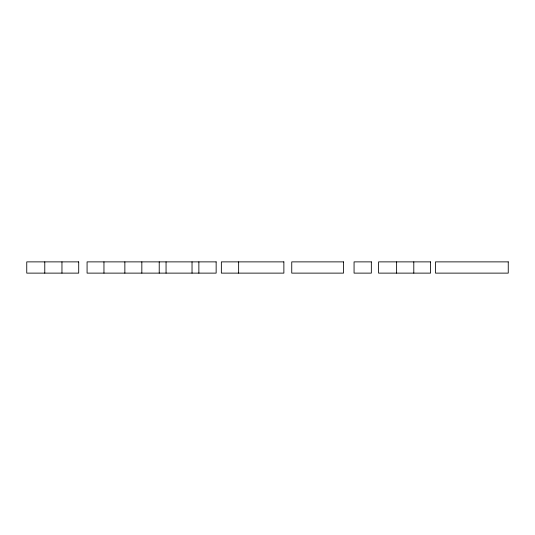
<?xml version="1.0" encoding="UTF-8"?>
<svg xmlns="http://www.w3.org/2000/svg" width="535" height="535" viewBox="0 0 535 535"><rect width="100%" height="100%" fill="white"/><g stroke="black" fill="none" stroke-linecap="round" stroke-linejoin="round"><path stroke-width="0.8" d="M413.796 261.876L413.796 273.124M396.616 261.876L396.616 273.124M238.637 261.876L238.637 273.124M198.866 261.876L198.866 273.124M192.032 261.876L192.032 273.124M166.057 261.876L166.057 273.124M159.223 261.876L159.223 273.124M141.835 261.876L141.835 273.124M124.862 261.876L124.862 273.124M103.957 261.876L103.957 273.124M61.96 261.876L61.96 273.124M44.779 261.876L44.779 273.124M78.705 261.876L26.75 261.876L26.75 273.124L78.705 273.124L78.705 261.876M216.147 261.876L87.078 261.876L87.078 273.124L216.147 273.124L216.147 261.876M283.871 261.876L221.356 261.876L221.356 273.124L283.871 273.124L283.871 261.876M343.503 261.876L291.749 261.876L291.749 273.124L343.503 273.124L343.503 261.876M371.343 261.876L354.063 261.876L354.063 273.124L371.343 273.124L371.343 261.876M430.541 261.876L378.586 261.876L378.586 273.124L430.541 273.124L430.541 261.876M508.25 261.876L435.477 261.876L435.477 273.124L508.25 273.124L508.25 261.876"/></g></svg>
